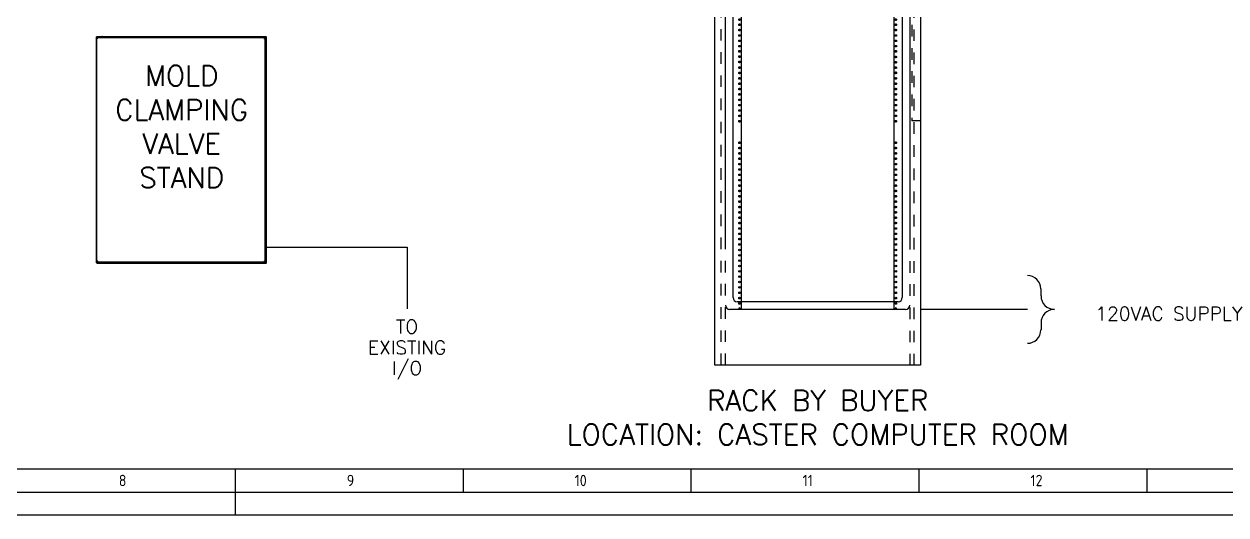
# Model space of a CAD drawing. Extents: x 0 to 34, y 0 to 22.
# Drawn here: x 14.73 to 25.11, y 0 to 4.24 of the extents above; entities that cross this region are included whole.
import ezdxf
from ezdxf.enums import TextEntityAlignment as Align

# ---------------------------------------------------------------- set-up
doc = ezdxf.new("R2010")
doc.units = 0
doc.header["$LTSCALE"] = 0.375
doc.header["$MEASUREMENT"] = 0
doc.linetypes.add('HIDDEN', pattern=[0.375, 0.25, -0.125])
doc.layers.get('0').update_dxf_attribs({"color": 4})
for name, color, linetype in [('1', 4, 'Continuous'), ('SMSTitle', 7, 'Continuous'), ('TEXT', 7, 'Continuous'), ('X-OTLN', 7, 'Continuous')]:
    doc.layers.add(name, color=color, linetype=linetype)
doc.styles.add('ROMANS', font='ROMANS.shx')
doc.styles.get("Standard").update_dxf_attribs({"font": 'isocp.shx'})

# ---------------------------------------------------------------- blocks, each defined once
blk = doc.blocks.new('V-4055-D')
at = {"layer": 'SMSTitle', "color": 7}
for p, q in [((26.52, 0.394), (0.394, 0.394)), ((16.555, 0), (16.555, 0.394)), ((18.524, 0.199), (18.524, 0.394)), ((20.492, 0.199), (20.492, 0.394)), ((22.461, 0.199), (22.461, 0.394)), ((24.43, 0.199), (24.43, 0.394)), ((0, 0), (34, 0))]:
    blk.add_line(p, q, dxfattribs=at)
at = {"layer": 'SMSTitle', "color": 4}
blk.add_line((0.197, 0.197), (33.803, 0.197), dxfattribs=at)
at = {"layer": 'SMSTitle', "color": 7}
for s, p in [('8', (15.547, 0.248)), ('9', (17.516, 0.248)), ('10', (19.484, 0.248)), ('11', (21.453, 0.248)), ('12', (23.421, 0.248))]:
    blk.add_text(s, height=0.0984, dxfattribs=at).set_placement(p)
at = {"layer": 'SMSTitle', "color": 7, "linetype": 'Continuous', "flags": 2}
blk.add_attdef('SMSTITLE-INSERT', (33.606, 0.197), '', height=0.138, dxfattribs=at)
blk = doc.blocks.new('A$C1F8A586D')
at = {"layer": 'X-OTLN'}
for p, q in [((-0.888, 0), (-0.888, 6.697)), ((-0.888, 6.697), (0.888, 6.697)), ((-0.738, 6.688), (-0.738, 6.632)), ((-0.728, 6.688), (-0.728, 6.632)), ((-0.71, 6.688), (-0.71, 6.632)), ((-0.701, 6.688), (-0.701, 6.632)), ((-0.682, 6.688), (-0.682, 6.632)), ((-0.673, 6.688), (-0.673, 6.632)), ((-0.654, 6.688), (-0.654, 6.632)), ((-0.645, 6.688), (-0.645, 6.632)), ((-0.627, 6.688), (-0.627, 6.632)), ((-0.617, 6.688), (-0.617, 6.632)), ((-0.599, 6.688), (-0.599, 6.632)), ((-0.59, 6.688), (-0.59, 6.632)), ((-0.571, 6.688), (-0.571, 6.632)), ((-0.562, 6.688), (-0.562, 6.632)), ((-0.543, 6.688), (-0.543, 6.632)), ((-0.534, 6.688), (-0.534, 6.632)), ((-0.516, 6.688), (-0.516, 6.632)), ((-0.506, 6.688), (-0.506, 6.632)), ((-0.488, 6.688), (-0.488, 6.632)), ((-0.479, 6.688), (-0.479, 6.632)), ((-0.46, 6.688), (-0.46, 6.632)), ((-0.451, 6.688), (-0.451, 6.632)), ((-0.432, 6.688), (-0.432, 6.632)), ((-0.423, 6.688), (-0.423, 6.632)), ((-0.405, 6.688), (-0.405, 6.632)), ((-0.395, 6.688), (-0.395, 6.632)), ((-0.377, 6.688), (-0.377, 6.632)), ((-0.368, 6.688), (-0.368, 6.632)), ((-0.349, 6.688), (-0.349, 6.632)), ((-0.34, 6.688), (-0.34, 6.632)), ((-0.321, 6.688), (-0.321, 6.632)), ((-0.312, 6.688), (-0.312, 6.632)), ((-0.294, 6.688), (-0.294, 6.632)), ((-0.284, 6.688), (-0.284, 6.632)), ((-0.266, 6.688), (-0.266, 6.632)), ((-0.257, 6.688), (-0.257, 6.632)), ((-0.238, 6.688), (-0.238, 6.632)), ((-0.229, 6.688), (-0.229, 6.632)), ((-0.21, 6.688), (-0.21, 6.632)), ((-0.201, 6.688), (-0.201, 6.632)), ((-0.183, 6.688), (-0.183, 6.632)), ((-0.173, 6.688), (-0.173, 6.632)), ((-0.155, 6.688), (-0.155, 6.632)), ((-0.146, 6.688), (-0.146, 6.632)), ((-0.127, 6.688), (-0.127, 6.632)), ((-0.118, 6.688), (-0.118, 6.632)), ((-0.099, 6.688), (-0.099, 6.632)), ((-0.09, 6.688), (-0.09, 6.632)), ((-0.072, 6.688), (-0.072, 6.632)), ((-0.062, 6.688), (-0.062, 6.632)), ((-0.044, 6.688), (-0.044, 6.632)), ((-0.035, 6.688), (-0.035, 6.632)), ((-0.016, 6.688), (-0.016, 6.632)), ((-0.007, 6.688), (-0.007, 6.632)), ((0.012, 6.688), (0.012, 6.632)), ((0.021, 6.688), (0.021, 6.632)), ((0.039, 6.688), (0.039, 6.632)), ((0.049, 6.688), (0.049, 6.632)), ((0.067, 6.688), (0.067, 6.632)), ((0.076, 6.688), (0.076, 6.632)), ((0.095, 6.688), (0.095, 6.632)), ((0.104, 6.688), (0.104, 6.632)), ((0.123, 6.688), (0.123, 6.632)), ((0.132, 6.688), (0.132, 6.632)), ((0.15, 6.688), (0.15, 6.632)), ((0.16, 6.688), (0.16, 6.632)), ((0.178, 6.688), (0.178, 6.632)), ((0.187, 6.688), (0.187, 6.632)), ((0.206, 6.688), (0.206, 6.632)), ((0.215, 6.688), (0.215, 6.632)), ((0.234, 6.688), (0.234, 6.632)), ((0.243, 6.688), (0.243, 6.632)), ((0.261, 6.688), (0.261, 6.632)), ((0.271, 6.688), (0.271, 6.632)), ((0.289, 6.688), (0.289, 6.632)), ((0.298, 6.688), (0.298, 6.632)), ((0.317, 6.688), (0.317, 6.632)), ((0.326, 6.688), (0.326, 6.632)), ((0.345, 6.688), (0.345, 6.632)), ((0.354, 6.688), (0.354, 6.632)), ((0.372, 6.688), (0.372, 6.632)), ((0.382, 6.688), (0.382, 6.632)), ((0.4, 6.688), (0.4, 6.632)), ((0.409, 6.688), (0.409, 6.632)), ((0.428, 6.688), (0.428, 6.632)), ((0.437, 6.688), (0.437, 6.632)), ((0.456, 6.688), (0.456, 6.632)), ((0.465, 6.688), (0.465, 6.632)), ((0.479, 6.688), (0.479, 6.632)), ((0.488, 6.688), (0.488, 6.632)), ((0.506, 6.688), (0.506, 6.632)), ((0.516, 6.688), (0.516, 6.632)), ((0.534, 6.688), (0.534, 6.632)), ((0.543, 6.688), (0.543, 6.632)), ((0.562, 6.688), (0.562, 6.632)), ((0.571, 6.688), (0.571, 6.632)), ((0.59, 6.688), (0.59, 6.632)), ((0.599, 6.688), (0.599, 6.632)), ((0.617, 6.688), (0.617, 6.632)), ((0.627, 6.688), (0.627, 6.632)), ((0.645, 6.688), (0.645, 6.632)), ((0.654, 6.688), (0.654, 6.632)), ((0.673, 6.688), (0.673, 6.632)), ((0.682, 6.688), (0.682, 6.632)), ((0.701, 6.688), (0.701, 6.632)), ((0.71, 6.688), (0.71, 6.632)), ((0.728, 6.688), (0.728, 6.632)), ((0.738, 6.688), (0.738, 6.632)), ((0.888, 6.697), (0.888, 0)), ((-0.888, 6.623), (0.888, 6.623)), ((-0.758, 6.549), (0.758, 6.549)), ((-0.795, 0.999), (-0.795, 6.512)), ((-0.731, 0.583), (-0.731, 6.447)), ((-0.694, 6.484), (0.694, 6.484)), ((-0.657, 0.481), (-0.657, 6.484)), ((0.657, 6.484), (0.657, 0.481)), ((0.731, 6.447), (0.731, 0.583)), ((0.795, 6.512), (0.795, 0.999)), ((0.888, 5.735), (0.814, 5.735)), ((0.888, 2.109), (0.814, 2.109)), ((0.694, 0.546), (-0.694, 0.546)), ((0.758, 0.481), (-0.758, 0.481)), ((0.888, 0), (-0.888, 0))]:
    blk.add_line(p, q, dxfattribs=at)
at = {"layer": 'X-OTLN', "linetype": 'HIDDEN'}
for p, q in [((-0.832, 0), (-0.832, 6.697)), ((-0.795, 0), (-0.795, 6.697)), ((0.795, 6.697), (0.795, 0)), ((0.832, 6.697), (0.832, 0)), ((0.814, 5.735), (0.814, 2.109))]:
    blk.add_line(p, q, dxfattribs=at)
at = {"layer": 'X-OTLN', "linetype": 'HIDDEN', "ltscale": 4}
for p, q in [((-0.657, 6.484), (-0.657, 6.697)), ((0.657, 6.484), (0.657, 6.697))]:
    blk.add_line(p, q, dxfattribs=at)
at = {"layer": 'X-OTLN'}
for centre in [(-0.675, 6.683), (-0.675, 6.637), (0.675, 6.683), (0.675, 6.637), (-0.675, 6.591), (-0.675, 6.544), (0.675, 6.591), (0.675, 6.544), (-0.675, 6.498), (-0.675, 6.452), (0.675, 6.498), (0.675, 6.452), (-0.675, 6.406), (-0.675, 6.359), (0.675, 6.406), (0.675, 6.359), (-0.675, 6.313), (-0.675, 6.267), (0.675, 6.313), (0.675, 6.267), (-0.675, 6.221), (-0.675, 6.174), (-0.675, 6.128), (0.675, 6.221), (0.675, 6.174), (0.675, 6.128), (-0.675, 6.082), (-0.675, 6.036), (0.675, 6.082), (0.675, 6.036), (-0.675, 5.989), (-0.675, 5.943), (0.675, 5.989), (0.675, 5.943), (-0.675, 5.897), (-0.675, 5.851), (0.675, 5.897), (0.675, 5.851), (-0.675, 5.804), (-0.675, 5.758), (-0.675, 5.712), (0.675, 5.804), (0.675, 5.758), (0.675, 5.712), (-0.675, 5.666), (-0.675, 5.619), (0.675, 5.666), (0.675, 5.619), (-0.675, 5.573), (-0.675, 5.527), (0.675, 5.573), (0.675, 5.527), (-0.675, 5.481), (-0.675, 5.434), (0.675, 5.481), (0.675, 5.434), (-0.675, 5.388), (-0.675, 5.342), (-0.675, 5.296), (0.675, 5.388), (0.675, 5.342), (0.675, 5.296), (-0.675, 5.249), (-0.675, 5.203), (0.675, 5.249), (0.675, 5.203), (-0.675, 5.157), (-0.675, 5.111), (0.675, 5.157), (0.675, 5.111), (-0.675, 5.064), (-0.675, 5.018), (0.675, 5.064), (0.675, 5.018), (-0.675, 4.972), (-0.675, 4.926), (-0.675, 4.879), (0.675, 4.972), (0.675, 4.926), (0.675, 4.879), (-0.675, 4.833), (-0.675, 4.787), (0.675, 4.833), (0.675, 4.787), (-0.675, 4.741), (-0.675, 4.741), (-0.675, 4.694), (0.675, 4.741), (0.675, 4.741), (0.675, 4.694), (-0.675, 4.648), (-0.675, 4.602), (0.675, 4.648), (0.675, 4.602), (-0.675, 4.556), (-0.675, 4.509), (0.675, 4.556), (0.675, 4.509), (-0.675, 4.324), (-0.675, 4.278), (0.675, 4.324), (0.675, 4.278), (-0.675, 4.232), (-0.675, 4.186), (0.675, 4.232), (0.675, 4.186), (-0.675, 4.139), (-0.675, 4.093), (-0.675, 4.047), (0.675, 4.139), (0.675, 4.093), (0.675, 4.047), (-0.675, 4.001), (-0.675, 3.954), (-0.675, 3.954), (0.675, 4.001), (0.675, 3.954), (-0.675, 3.908), (-0.675, 3.862), (0.675, 3.908), (0.675, 3.862), (-0.675, 3.816), (-0.675, 3.769), (0.675, 3.816), (0.675, 3.769), (-0.675, 3.447, 0.328), (0.675, 3.447, 0.328), (-0.675, 3.401, 0.328), (-0.675, 3.354, 0.328), (0.675, 3.401, 0.328), (0.675, 3.354, 0.328), (-0.675, 1.087), (-0.675, 1.041), (0.675, 1.087), (0.675, 1.041), (-0.675, 0.994), (-0.675, 0.948), (0.675, 0.994), (0.675, 0.948), (-0.675, 0.902), (-0.675, 0.856), (0.675, 0.902), (0.675, 0.856), (-0.675, 0.809), (-0.675, 0.763), (0.675, 0.809), (0.675, 0.763), (-0.675, 0.717), (-0.675, 0.671), (-0.675, 0.624), (0.675, 0.717), (0.675, 0.671), (0.675, 0.624), (-0.675, 0.578), (-0.675, 0.532), (0.675, 0.578), (0.675, 0.532)]:
    blk.add_circle(centre, 0.00694, dxfattribs=at)
at = {"layer": 'X-OTLN', "linetype": 'HIDDEN', "ltscale": 4}
for centre in [(-0.675, 3.723), (-0.675, 3.677), (-0.675, 3.631), (0.675, 3.723), (0.675, 3.677), (0.675, 3.631), (-0.675, 3.584), (-0.675, 3.538), (0.675, 3.584), (0.675, 3.538), (-0.675, 3.492), (-0.675, 3.447, 0.328), (0.675, 3.492), (-0.675, 3.401, 0.328), (-0.675, 3.354, 0.328), (-0.675, 3.307), (-0.675, 3.261), (-0.675, 3.214), (0.675, 3.307), (0.675, 3.261), (0.675, 3.214), (-0.675, 3.166), (-0.675, 3.119), (0.675, 3.166), (0.675, 3.119), (-0.675, 3.073), (-0.675, 3.027), (0.675, 3.073), (0.675, 3.027), (-0.675, 2.981), (-0.675, 2.937), (0.675, 2.981), (0.675, 2.937), (-0.675, 2.891), (-0.675, 2.844), (-0.675, 2.798), (0.675, 2.891), (0.675, 2.844), (0.675, 2.798), (-0.675, 2.752), (-0.675, 2.708), (-0.675, 2.706), (0.675, 2.752), (0.675, 2.708), (0.675, 2.706), (-0.675, 2.662), (-0.675, 2.616), (0.675, 2.659), (0.675, 2.613), (-0.675, 2.567), (-0.675, 2.521), (0.675, 2.567), (0.675, 2.523), (0.675, 2.521), (-0.675, 2.474), (-0.675, 2.428), (-0.675, 2.382), (0.675, 2.474), (0.675, 2.428), (0.675, 2.382), (-0.675, 2.336), (-0.675, 2.289), (0.675, 2.336), (0.675, 2.289), (-0.675, 2.243), (-0.675, 2.197), (0.675, 2.243), (0.675, 2.197), (-0.675, 2.151), (-0.675, 2.104), (0.675, 2.151), (0.675, 2.104), (-0.675, 1.919), (-0.675, 1.873), (0.675, 1.919), (0.675, 1.873), (-0.675, 1.827), (-0.675, 1.781), (0.675, 1.827), (0.675, 1.781), (-0.675, 1.734), (-0.675, 1.688), (0.675, 1.734), (0.675, 1.688), (-0.675, 1.642), (-0.675, 1.596), (0.675, 1.642), (0.675, 1.596), (-0.675, 1.549), (-0.675, 1.503), (-0.675, 1.457), (0.675, 1.549), (0.675, 1.503), (0.675, 1.457), (-0.675, 1.411), (-0.675, 1.364), (0.675, 1.411), (0.675, 1.364), (-0.675, 1.318), (-0.675, 1.272), (0.675, 1.318), (0.675, 1.272), (-0.675, 1.226), (-0.675, 1.179), (0.675, 1.226), (0.675, 1.179), (-0.675, 1.133), (0.675, 1.133)]:
    blk.add_circle(centre, 0.00694, dxfattribs=at)
at = {"layer": 'X-OTLN'}
for centre, radius, start, end in [((-0.733, 6.688), 0.00462, 0, 180), ((-0.705, 6.688), 0.00462, 0, 180), ((-0.678, 6.688), 0.00462, 0, 180), ((-0.65, 6.688), 0.00462, 0, 180), ((-0.622, 6.688), 0.00462, 0, 180), ((-0.594, 6.688), 0.00462, 0, 180), ((-0.567, 6.688), 0.00462, 0, 180), ((-0.539, 6.688), 0.00462, 0, 180), ((-0.511, 6.688), 0.00462, 0, 180), ((-0.483, 6.688), 0.00462, 0, 180), ((-0.456, 6.688), 0.00462, 0, 180), ((-0.428, 6.688), 0.00462, 0, 180), ((-0.4, 6.688), 0.00462, 0, 180), ((-0.372, 6.688), 0.00462, 0, 180), ((-0.345, 6.688), 0.00462, 0, 180), ((-0.317, 6.688), 0.00462, 0, 180), ((-0.289, 6.688), 0.00462, 0, 180), ((-0.261, 6.688), 0.00462, 0, 180), ((-0.234, 6.688), 0.00462, 0, 180), ((-0.206, 6.688), 0.00462, 0, 180), ((-0.178, 6.688), 0.00462, 0, 180), ((-0.15, 6.688), 0.00462, 0, 180), ((-0.123, 6.688), 0.00462, 0, 180), ((-0.095, 6.688), 0.00462, 0, 180), ((-0.067, 6.688), 0.00462, 0, 180), ((-0.039, 6.688), 0.00462, 0, 180), ((-0.012, 6.688), 0.00462, 0, 180), ((0.016, 6.688), 0.00462, 0, 180), ((0.044, 6.688), 0.00462, 0, 180), ((0.072, 6.688), 0.00462, 0, 180), ((0.099, 6.688), 0.00462, 0, 180), ((0.127, 6.688), 0.00462, 0, 180), ((0.155, 6.688), 0.00462, 0, 180), ((0.183, 6.688), 0.00462, 0, 180), ((0.21, 6.688), 0.00462, 0, 180), ((0.238, 6.688), 0.00462, 0, 180), ((0.266, 6.688), 0.00462, 0, 180), ((0.294, 6.688), 0.00462, 0, 180), ((0.321, 6.688), 0.00462, 0, 180), ((0.349, 6.688), 0.00462, 0, 180), ((0.377, 6.688), 0.00462, 0, 180), ((0.405, 6.688), 0.00462, 0, 180), ((0.432, 6.688), 0.00462, 0, 180), ((0.46, 6.688), 0.00462, 0, 180), ((0.483, 6.688), 0.00462, 0, 180), ((0.511, 6.688), 0.00462, 0, 180), ((0.539, 6.688), 0.00462, 0, 180), ((0.567, 6.688), 0.00462, 0, 180), ((0.594, 6.688), 0.00462, 0, 180), ((0.622, 6.688), 0.00462, 0, 180), ((0.65, 6.688), 0.00462, 0, 180), ((0.678, 6.688), 0.00462, 0, 180), ((0.705, 6.688), 0.00462, 0, 180), ((0.733, 6.688), 0.00462, 0, 180), ((-0.758, 6.512), 0.037, 90, 180), ((-0.733, 6.632), 0.00462, 180, 0), ((-0.705, 6.632), 0.00462, 180, 0), ((-0.678, 6.632), 0.00462, 180, 0), ((-0.65, 6.632), 0.00462, 180, 0), ((-0.622, 6.632), 0.00462, 180, 0), ((-0.594, 6.632), 0.00462, 180, 0), ((-0.567, 6.632), 0.00462, 180, 0), ((-0.539, 6.632), 0.00462, 180, 0), ((-0.511, 6.632), 0.00462, 180, 0), ((-0.483, 6.632), 0.00462, 180, 0), ((-0.456, 6.632), 0.00462, 180, 0), ((-0.428, 6.632), 0.00462, 180, 0), ((-0.4, 6.632), 0.00462, 180, 0), ((-0.372, 6.632), 0.00462, 180, 0), ((-0.345, 6.632), 0.00462, 180, 0), ((-0.317, 6.632), 0.00462, 180, 0), ((-0.289, 6.632), 0.00462, 180, 0), ((-0.261, 6.632), 0.00462, 180, 0), ((-0.234, 6.632), 0.00462, 180, 0), ((-0.206, 6.632), 0.00462, 180, 0), ((-0.178, 6.632), 0.00462, 180, 0), ((-0.15, 6.632), 0.00462, 180, 0), ((-0.123, 6.632), 0.00462, 180, 0), ((-0.095, 6.632), 0.00462, 180, 0), ((-0.067, 6.632), 0.00462, 180, 0), ((-0.039, 6.632), 0.00462, 180, 0), ((-0.012, 6.632), 0.00462, 180, 0), ((0.016, 6.632), 0.00462, 180, 0), ((0.044, 6.632), 0.00462, 180, 0), ((0.072, 6.632), 0.00462, 180, 0), ((0.099, 6.632), 0.00462, 180, 0), ((0.127, 6.632), 0.00462, 180, 0), ((0.155, 6.632), 0.00462, 180, 0), ((0.183, 6.632), 0.00462, 180, 0), ((0.21, 6.632), 0.00462, 180, 0), ((0.238, 6.632), 0.00462, 180, 0), ((0.266, 6.632), 0.00462, 180, 0), ((0.294, 6.632), 0.00462, 180, 0), ((0.321, 6.632), 0.00462, 180, 0), ((0.349, 6.632), 0.00462, 180, 0), ((0.377, 6.632), 0.00462, 180, 0), ((0.405, 6.632), 0.00462, 180, 0), ((0.432, 6.632), 0.00462, 180, 0), ((0.46, 6.632), 0.00462, 180, 0), ((0.483, 6.632), 0.00462, 180, 0), ((0.511, 6.632), 0.00462, 180, 0), ((0.539, 6.632), 0.00462, 180, 0), ((0.567, 6.632), 0.00462, 180, 0), ((0.594, 6.632), 0.00462, 180, 0), ((0.622, 6.632), 0.00462, 180, 0), ((0.65, 6.632), 0.00462, 180, 0), ((0.678, 6.632), 0.00462, 180, 0), ((0.705, 6.632), 0.00462, 180, 0), ((0.733, 6.632), 0.00462, 180, 0), ((0.758, 6.512), 0.037, 0, 90), ((-0.694, 6.447), 0.037, 90, 180), ((0.694, 6.447), 0.037, 0, 90), ((-0.694, 0.583), 0.037, 180, 270), ((0.694, 0.583), 0.037, 270, 0), ((-0.758, 0.518), 0.037, 180, 270), ((-0.675, 0.486), 0.00694, 318.1897, 221.8103), ((0.675, 0.486), 0.00694, 318.1897, 221.8103), ((0.758, 0.518), 0.037, 270, 0)]:
    blk.add_arc(centre, radius, start, end, dxfattribs=at)
blk = doc.blocks.new('A$C1335752F')
at = {"layer": '1', "color": 7, "linetype": 'Continuous'}
for p, q in [((-18, 0.07), (-18, 47.93)), ((-18, 47.93), (-16.89, 47.93)), ((-17.94, 47.93), (-17.94, 48)), ((-17.94, 48), (17.94, 48)), ((-17.92, 47.75), (-17.92, 47.65)), ((-17.92, 47.75), (17.7, 47.75)), ((-17.92, 0.36), (-17.92, 47.64)), ((-17.92, 47.64), (-17.92, 47.64)), ((-17.92, 47.64), (-17.88, 47.64)), ((-17.71, 47.54), (-17.72, 47.55)), ((-16.89, 47.93), (-16.82, 47.93)), ((-16.82, 47.93), (-16.82, 48)), ((-16.82, 47.75), (-16.82, 47.87)), ((-16.8, 47.75), (-16.8, 47.97)), ((16.8, 47.75), (16.8, 47.97)), ((16.82, 47.93), (16.82, 48)), ((16.82, 47.93), (16.88, 47.93)), ((16.82, 47.75), (16.82, 47.87)), ((16.88, 47.93), (18, 47.93)), ((17.49, 47.54), (17.5, 47.54)), ((17.7, 47.64), (17.66, 47.64)), ((17.7, 47.75), (17.7, 47.65)), ((17.7, 47.64), (17.7, 0.36)), ((17.7, 47.64), (17.7, 47.64)), ((17.94, 47.93), (17.94, 48)), ((18, 0.07), (18, 47.93)), ((-18, 0.07), (-16.89, 0.07)), ((-17.94, 0.07), (-17.94, 0)), ((-17.94, 0), (17.94, 0)), ((-17.92, 0.36), (-17.92, 0.36)), ((-17.92, 0.36), (-17.88, 0.36)), ((-17.92, 0.25), (-17.92, 0.35)), ((17.7, 0.25), (-17.92, 0.25)), ((-17.71, 0.46), (-17.72, 0.46)), ((-16.82, 0.07), (-16.89, 0.07)), ((-16.82, 0.14), (-16.82, 0.25)), ((-16.82, 0.07), (-16.82, 0)), ((-16.8, 0.25), (-16.8, 0.03)), ((16.8, 0.03), (16.8, 0.25)), ((16.82, 0.14), (16.82, 0.25)), ((16.88, 0.07), (16.82, 0.07)), ((16.82, 0.07), (16.82, 0)), ((16.88, 0.07), (18, 0.07)), ((17.49, 0.46), (17.5, 0.45)), ((17.7, 0.36), (17.66, 0.36)), ((17.7, 0.36), (17.7, 0.36)), ((17.7, 0.25), (17.7, 0.35)), ((17.94, 0.07), (17.94, 0))]:
    blk.add_line(p, q, dxfattribs=at)
for points in [[(-17.71, 47.54), (-17.72, 47.55), (-17.72, 47.56), (-17.73, 47.57), (-17.74, 47.58), (-17.75, 47.59), (-17.75, 47.6), (-17.76, 47.61), (-17.77, 47.62), (-17.77, 47.63), (-17.78, 47.64), (-17.79, 47.65), (-17.79, 47.66), (-17.8, 47.67), (-17.81, 47.68), (-17.82, 47.69), (-17.82, 47.7), (-17.83, 47.7), (-17.84, 47.71), (-17.84, 47.72), (-17.85, 47.72), (-17.86, 47.73), (-17.87, 47.73), (-17.87, 47.74), (-17.88, 47.74), (-17.89, 47.74), (-17.89, 47.75), (-17.9, 47.75), (-17.91, 47.75), (-17.92, 47.75), (-17.92, 47.75)], [(-17.88, 47.64), (-17.89, 47.64), (-17.89, 47.64), (-17.9, 47.64), (-17.91, 47.65), (-17.92, 47.65), (-17.92, 47.65)], [(-17.71, 47.54), (-17.73, 47.54), (-17.74, 47.55), (-17.75, 47.55), (-17.76, 47.55), (-17.77, 47.56), (-17.78, 47.56), (-17.79, 47.56), (-17.8, 47.57), (-17.81, 47.57), (-17.82, 47.57), (-17.83, 47.58), (-17.84, 47.58), (-17.84, 47.58), (-17.85, 47.59), (-17.86, 47.59), (-17.87, 47.59), (-17.87, 47.6), (-17.88, 47.6), (-17.89, 47.6), (-17.89, 47.61), (-17.9, 47.61), (-17.9, 47.61), (-17.91, 47.62), (-17.91, 47.62), (-17.91, 47.62), (-17.92, 47.63), (-17.92, 47.63), (-17.92, 47.63), (-17.92, 47.64), (-17.92, 47.64)], [(-17.79, 47.6), (-17.8, 47.61), (-17.81, 47.61), (-17.82, 47.61), (-17.82, 47.62), (-17.83, 47.62), (-17.84, 47.63), (-17.84, 47.63), (-17.85, 47.63), (-17.86, 47.63), (-17.87, 47.64), (-17.87, 47.64), (-17.88, 47.64)], [(-17.71, 47.54), (-17.72, 47.54), (-17.73, 47.55), (-17.74, 47.55), (-17.74, 47.56), (-17.75, 47.56), (-17.75, 47.57), (-17.76, 47.57), (-17.77, 47.57), (-17.77, 47.58), (-17.78, 47.58), (-17.78, 47.59), (-17.79, 47.59), (-17.79, 47.6), (-17.8, 47.6), (-17.8, 47.6), (-17.8, 47.6)], [(-17.72, 47.55), (-17.73, 47.55), (-17.74, 47.56), (-17.75, 47.56), (-17.75, 47.57), (-17.76, 47.58), (-17.77, 47.58), (-17.77, 47.59), (-17.78, 47.59), (-17.79, 47.6), (-17.79, 47.6)], [(-16.8, 47.97), (-16.8, 47.97), (-16.8, 47.98), (-16.81, 47.98), (-16.81, 47.99), (-16.81, 47.99), (-16.81, 47.99), (-16.82, 48), (-16.82, 48), (-16.82, 48), (-16.82, 48)], [(-16.8, 47.91), (-16.8, 47.91), (-16.8, 47.91), (-16.8, 47.91), (-16.81, 47.92), (-16.81, 47.92), (-16.81, 47.92), (-16.81, 47.92), (-16.82, 47.92), (-16.82, 47.92), (-16.82, 47.92), (-16.82, 47.93)], [(16.8, 47.97), (16.8, 47.97), (16.8, 47.98), (16.81, 47.98), (16.81, 47.99), (16.81, 47.99), (16.81, 47.99), (16.82, 48), (16.82, 48), (16.82, 48), (16.82, 48)], [(16.8, 47.91), (16.8, 47.91), (16.8, 47.91), (16.8, 47.91), (16.81, 47.92), (16.81, 47.92), (16.81, 47.92), (16.81, 47.92), (16.82, 47.92), (16.82, 47.92), (16.82, 47.92), (16.82, 47.93)], [(17.7, 47.75), (17.69, 47.75), (17.69, 47.75), (17.68, 47.75), (17.67, 47.75), (17.67, 47.74), (17.66, 47.74), (17.65, 47.74), (17.65, 47.73), (17.64, 47.73), (17.63, 47.72), (17.62, 47.72), (17.62, 47.71), (17.61, 47.7), (17.6, 47.7), (17.6, 47.69), (17.59, 47.68), (17.58, 47.67), (17.57, 47.66), (17.57, 47.65), (17.56, 47.64), (17.55, 47.63), (17.55, 47.62), (17.54, 47.61), (17.53, 47.6), (17.52, 47.59), (17.52, 47.58), (17.51, 47.57), (17.5, 47.56), (17.5, 47.55), (17.49, 47.54)], [(17.58, 47.61), (17.57, 47.6), (17.57, 47.6), (17.56, 47.59), (17.55, 47.59), (17.55, 47.58), (17.54, 47.58), (17.53, 47.57), (17.52, 47.56), (17.52, 47.56), (17.51, 47.55), (17.5, 47.55), (17.49, 47.54)], [(17.49, 47.54), (17.5, 47.54), (17.52, 47.55)], [(17.5, 47.54), (17.51, 47.55), (17.51, 47.55), (17.52, 47.56), (17.53, 47.56), (17.53, 47.57), (17.54, 47.57), (17.54, 47.57), (17.55, 47.58), (17.56, 47.58), (17.56, 47.59), (17.57, 47.59), (17.57, 47.6), (17.57, 47.6), (17.58, 47.6), (17.58, 47.6)], [(17.52, 47.55), (17.53, 47.55), (17.54, 47.55), (17.55, 47.56), (17.56, 47.56), (17.57, 47.56), (17.58, 47.57), (17.59, 47.57), (17.6, 47.57), (17.61, 47.58), (17.61, 47.58), (17.62, 47.58), (17.63, 47.59), (17.64, 47.59), (17.64, 47.59), (17.65, 47.6), (17.66, 47.6), (17.66, 47.6), (17.67, 47.61), (17.68, 47.61), (17.68, 47.61), (17.68, 47.62), (17.69, 47.62), (17.69, 47.62), (17.69, 47.63), (17.7, 47.63), (17.7, 47.63), (17.7, 47.64), (17.7, 47.64)], [(17.67, 47.64), (17.66, 47.64), (17.65, 47.64), (17.65, 47.64), (17.64, 47.63), (17.63, 47.63), (17.62, 47.63), (17.62, 47.63), (17.61, 47.62), (17.6, 47.62), (17.6, 47.61), (17.59, 47.61), (17.58, 47.61)], [(17.7, 47.65), (17.69, 47.65), (17.69, 47.65), (17.68, 47.64), (17.67, 47.64), (17.67, 47.64)], [(-17.92, 0.25), (-17.92, 0.25), (-17.91, 0.25), (-17.9, 0.25), (-17.89, 0.25), (-17.89, 0.26), (-17.88, 0.26), (-17.87, 0.26), (-17.87, 0.27), (-17.86, 0.27), (-17.85, 0.28), (-17.84, 0.28), (-17.84, 0.29), (-17.83, 0.3), (-17.82, 0.3), (-17.82, 0.31), (-17.81, 0.32), (-17.8, 0.33), (-17.79, 0.34), (-17.79, 0.35), (-17.78, 0.36), (-17.77, 0.37), (-17.77, 0.38), (-17.76, 0.39), (-17.75, 0.4), (-17.75, 0.41), (-17.74, 0.42), (-17.73, 0.43), (-17.72, 0.44), (-17.72, 0.45), (-17.71, 0.46)], [(-17.74, 0.45), (-17.75, 0.45), (-17.76, 0.45), (-17.77, 0.44), (-17.78, 0.44), (-17.79, 0.44), (-17.8, 0.43), (-17.81, 0.43), (-17.82, 0.43), (-17.83, 0.42), (-17.84, 0.42), (-17.84, 0.42), (-17.85, 0.41), (-17.86, 0.41), (-17.87, 0.41), (-17.87, 0.4), (-17.88, 0.4), (-17.89, 0.4), (-17.89, 0.39), (-17.9, 0.39), (-17.9, 0.39), (-17.91, 0.38), (-17.91, 0.38), (-17.91, 0.38), (-17.92, 0.37), (-17.92, 0.37), (-17.92, 0.37), (-17.92, 0.36), (-17.92, 0.36)], [(-17.92, 0.35), (-17.92, 0.35), (-17.91, 0.35), (-17.9, 0.36), (-17.89, 0.36), (-17.89, 0.36)], [(-17.89, 0.36), (-17.88, 0.36), (-17.87, 0.36), (-17.87, 0.36), (-17.86, 0.37), (-17.85, 0.37), (-17.84, 0.37), (-17.84, 0.37), (-17.83, 0.38), (-17.82, 0.38), (-17.82, 0.39), (-17.81, 0.39), (-17.8, 0.39)], [(-17.72, 0.46), (-17.73, 0.45), (-17.74, 0.45), (-17.74, 0.44), (-17.75, 0.44), (-17.75, 0.43), (-17.76, 0.43), (-17.77, 0.43), (-17.77, 0.42), (-17.78, 0.42), (-17.78, 0.41), (-17.79, 0.41), (-17.79, 0.4), (-17.8, 0.4), (-17.8, 0.4), (-17.8, 0.4)], [(-17.8, 0.39), (-17.79, 0.4), (-17.79, 0.4), (-17.78, 0.41), (-17.77, 0.41), (-17.77, 0.42), (-17.76, 0.42), (-17.75, 0.43), (-17.75, 0.44), (-17.74, 0.44), (-17.73, 0.45), (-17.72, 0.45), (-17.71, 0.46)], [(-17.71, 0.46), (-17.72, 0.46), (-17.74, 0.45)], [(-16.8, 0.09), (-16.8, 0.09), (-16.8, 0.09), (-16.8, 0.09), (-16.81, 0.08), (-16.81, 0.08), (-16.81, 0.08), (-16.81, 0.08), (-16.82, 0.08), (-16.82, 0.08), (-16.82, 0.08), (-16.82, 0.07)], [(-16.8, 0.03), (-16.8, 0.03), (-16.8, 0.02), (-16.81, 0.02), (-16.81, 0.01), (-16.81, 0.01), (-16.81, 0.01), (-16.82, 0), (-16.82, 0), (-16.82, 0), (-16.82, 0)], [(16.8, 0.09), (16.8, 0.09), (16.8, 0.09), (16.8, 0.09), (16.81, 0.08), (16.81, 0.08), (16.81, 0.08), (16.81, 0.08), (16.82, 0.08), (16.82, 0.08), (16.82, 0.08), (16.82, 0.07)], [(16.8, 0.03), (16.8, 0.03), (16.8, 0.02), (16.81, 0.02), (16.81, 0.01), (16.81, 0.01), (16.81, 0.01), (16.82, 0), (16.82, 0), (16.82, 0), (16.82, 0)], [(17.49, 0.46), (17.51, 0.46), (17.52, 0.45), (17.53, 0.45), (17.54, 0.45), (17.55, 0.44), (17.56, 0.44), (17.57, 0.44), (17.58, 0.43), (17.59, 0.43), (17.6, 0.43), (17.61, 0.42), (17.61, 0.42), (17.62, 0.42), (17.63, 0.41), (17.64, 0.41), (17.64, 0.41), (17.65, 0.4), (17.66, 0.4), (17.66, 0.4), (17.67, 0.39), (17.68, 0.39), (17.68, 0.39), (17.68, 0.38), (17.69, 0.38), (17.69, 0.38), (17.69, 0.37), (17.7, 0.37), (17.7, 0.37), (17.7, 0.36), (17.7, 0.36)], [(17.49, 0.46), (17.5, 0.46), (17.51, 0.45), (17.51, 0.45), (17.52, 0.44), (17.53, 0.44), (17.53, 0.43), (17.54, 0.43), (17.54, 0.43), (17.55, 0.42), (17.56, 0.42), (17.56, 0.41), (17.57, 0.41), (17.57, 0.4), (17.57, 0.4), (17.58, 0.4), (17.58, 0.4)], [(17.49, 0.46), (17.5, 0.45), (17.5, 0.44), (17.51, 0.43), (17.52, 0.42), (17.52, 0.41), (17.53, 0.4), (17.54, 0.39), (17.55, 0.38), (17.55, 0.37), (17.56, 0.36), (17.57, 0.35), (17.57, 0.34), (17.58, 0.33), (17.59, 0.32), (17.6, 0.31), (17.6, 0.3), (17.61, 0.3), (17.62, 0.29), (17.62, 0.28), (17.63, 0.28), (17.64, 0.27), (17.65, 0.27), (17.65, 0.26), (17.66, 0.26), (17.67, 0.26), (17.67, 0.25), (17.68, 0.25), (17.69, 0.25), (17.69, 0.25), (17.7, 0.25)], [(17.5, 0.45), (17.51, 0.45), (17.52, 0.44), (17.52, 0.44), (17.53, 0.43), (17.54, 0.42), (17.55, 0.42), (17.55, 0.41), (17.56, 0.41), (17.57, 0.4), (17.57, 0.4)], [(17.57, 0.4), (17.58, 0.39), (17.59, 0.39), (17.6, 0.39), (17.6, 0.38), (17.61, 0.38), (17.62, 0.37), (17.62, 0.37), (17.63, 0.37), (17.64, 0.37), (17.65, 0.36), (17.65, 0.36), (17.66, 0.36)], [(17.66, 0.36), (17.67, 0.36), (17.67, 0.36), (17.68, 0.36), (17.69, 0.35), (17.69, 0.35), (17.7, 0.35)]]:
    blk.add_lwpolyline(points, dxfattribs=at)
for centre, start, end in [((-16.89, 47.87), 0, 90), ((16.88, 47.87), 90, 180), ((-16.89, 0.14), 270, 0), ((16.88, 0.14), 180, 270)]:
    blk.add_arc(centre, 0.06, start, end, dxfattribs=at)

msp = doc.modelspace()

# ---------------------------------------------------------------- linework, layer by layer
at = {"layer": '1', "color": 7}
for p, q in [((23.512, 1.891, -0.328), (23.512, 1.95, -0.328)), ((23.512, 1.657, -0.328), (23.512, 1.598, -0.328))]:
    msp.add_line(p, q, dxfattribs=at)
for centre, start, end in [((23.394, 1.95, -0.328), 0, 90), ((23.629, 1.891, -0.328), 180, 270), ((23.629, 1.657, -0.328), 90, 180), ((23.394, 1.598, -0.328), 270, 0)]:
    msp.add_arc(centre, 0.117, start, end, dxfattribs=at)
at = {"layer": 'TEXT'}
for p, q in [((16.825, 2.31), (18.037, 2.31)), ((18.037, 2.31), (18.037, 1.778))]:
    msp.add_line(p, q, dxfattribs=at)
at = {"layer": 'TEXT', "lineweight": -3}
msp.add_line((23.394, 1.774, -0.328), (22.471, 1.774, -0.328), dxfattribs=at)

# ---------------------------------------------------------------- block references
for name, p in [('V-4055-D', (0, 0)), ('A$C1F8A586D', (21.583, 1.293, -0.328))]:
    msp.add_blockref(name, p)
at = {"layer": '1', "xscale": 0.0407750891560389, "yscale": 0.0407750891560389, "zscale": 0.0407750891560389}
msp.add_blockref('A$C1335752F', (16.088, 2.172), dxfattribs=at)

# ---------------------------------------------------------------- texts
at = {"layer": 'TEXT', "style": 'ROMANS'}
for s, height, p in [('MOLD', 0.1762, (16.09, 3.702, 0.328)), ('CLAMPING', 0.1762, (16.09, 3.408, 0.328)), ('VALVE', 0.1762, (16.09, 3.116, 0.328)), ('STAND', 0.1762, (16.09, 2.823, 0.328)), ('TO', 0.1175, (18.037, 1.565)), ('EXISTING', 0.1175, (18.037, 1.386)), ('I/O', 0.1175, (18.037, 1.208)), ('RACK BY BUYER', 0.17621, (21.583, 0.9)), ('LOCATION: CASTER COMPUTER ROOM', 0.17621, (21.583, 0.606))]:
    msp.add_text(s, height=height, dxfattribs=at).set_placement(p, align=Align.CENTER)
msp.add_text('120VAC SUPPLY', height=0.11747, dxfattribs=at).set_placement((25.251, 1.737, -0.328), align=Align.MIDDLE_RIGHT)

doc.saveas('drawing.dxf')
